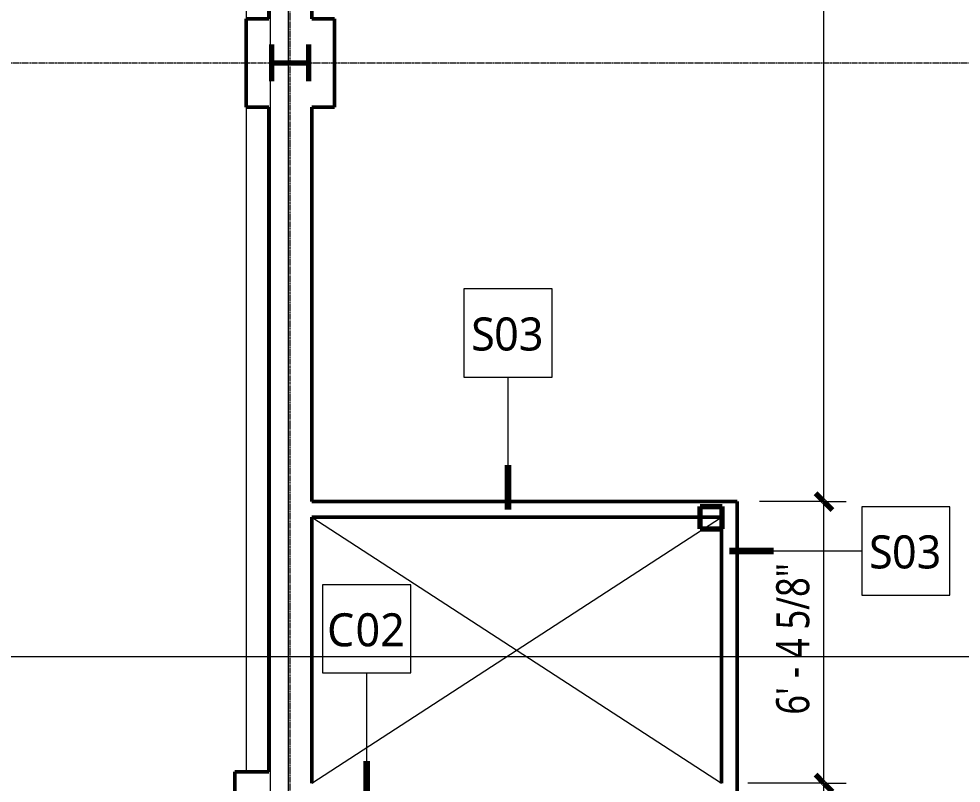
# Model space of a CAD drawing. Header units: inches. Extents: x -1548 to 1644, y -860 to 924.
# Drawn here: x 421.1 to 677.5, y 34.5 to 242.5 of the extents above; entities that cross this region are included whole.
import ezdxf

# ---------------------------------------------------------------- set-up
doc = ezdxf.new("R2010")
doc.units = ezdxf.units.IN
doc.header["$MEASUREMENT"] = 0
doc.linetypes.add('Grid Line', pattern=[0.875, 0.5, -0.125, 0.125, -0.125])
for name, color, linetype, lineweight in [('A-ANNO-DIMS', 211, 'Continuous', 9), ('A-ANNO-DIMS-96', 211, 'Continuous', 9), ('A-DETL-MEDM', 33, 'Continuous', 20), ('A-FLOR', 192, 'Continuous', 13), ('A-WALL', 113, 'Continuous', 13), ('A-WALL-IDEN', 211, 'Continuous', 9), ('E-ARBL-BNDY', 71, 'Continuous', 9), ('G-ANNO-SYMB', 111, 'Continuous', 9), ('I-WALL', 2, 'Continuous', 13), ('S-COLS', 52, 'Continuous', 9), ('S-COLS-SYMB', 171, 'Continuous', 70), ('S-GRID', 1, 'Continuous', 9)]:
    doc.layers.add(name, color=color, linetype=linetype, lineweight=lineweight)
doc.styles.add('Trebuchet MS', font='trebuc.ttf', dxfattribs={"width": 0.8, "height": 9})
doc.styles.add('Trebuchet MS_1', font='trebuc.ttf', dxfattribs={"height": 9})
doc.dimstyles.new('Linear_-_3_32__Trebuchet_MS', dxfattribs={"dimscale": 12, "dimtxt": 9.278558, "dimasz": 0.375, "dimexe": 0.5, "dimexo": 0.5, "dimgap": 0.125, "dimtad": 1, "dimdec": 4, "dimrnd": 0.0625, "dimzin": 3, "dimdsep": 46, "dimlunit": 4, "dimtxsty": 'Trebuchet MS', "dimblk1": 'OBLIQUE', "dimblk2": 'OBLIQUE', "dimsah": 1, "dimcen": 0.09, "dimdle": 0.375, "dimazin": 0, "dimtfac": 1, "dimtdec": 4, "dimtix": 1, "dimtmove": 0, "dimatfit": 3, "dimfxl": 1, "dimtvp": 1, "dimfrac": 2, "dimtolj": 1, "dimtzin": 0, "dimarcsym": 2})

# ---------------------------------------------------------------- blocks, each defined once
blk = doc.blocks.new('W Shapes-Column - W10x49-938862-L1')
at = {"layer": 'S-COLS-SYMB', "color": 250}
for p, q in [((-5, 5), (5, 5)), ((0, 5), (0, -5)), ((-5, -5), (5, -5))]:
    blk.add_line(p, q, dxfattribs=at)
blk = doc.blocks.new('HSS-Hollow Structural Section-Column - HSS6x6x5_8-987215-L1')
at = {"layer": 'S-COLS-SYMB', "color": 250}
for p, q in [((-3, 3), (3, 3)), ((-3, 3), (-3, -3)), ((3, 3), (3, -3)), ((-3, -3), (3, -3))]:
    blk.add_line(p, q, dxfattribs=at)
blk = doc.blocks.new('Snowdon Towers Sample Structural_rvt-1-L1')
at = {"layer": 'A-FLOR', "color": 10}
for p, q in [((483, 411.13), (483, 242.5)), ((483, 218.5), (483, 37.62))]:
    blk.add_line(p, q, dxfattribs=at)
at = {"layer": 'S-COLS', "lineweight": 9, "rotation": 89.99999999999972}
for name, p in [('W Shapes-Column - W10x49-938862-L1', (495, 230.5)), ('HSS-Hollow Structural Section-Column - HSS6x6x5_8-987215-L1', (609.5, 106.75))]:
    blk.add_blockref(name, p, dxfattribs=at)
blk = doc.blocks.new('Snowdon Towers Sample Electrical_rvt-1-L1')
at = {"layer": 'E-ARBL-BNDY', "color": 253}
for p, q in [((494.43, 509.5), (494.43, -378.5)), ((489.62, -369.19), (489.62, 506.81))]:
    blk.add_line(p, q, dxfattribs=at)
blk = doc.blocks.new('DIMBLOCK33-L1')
at = {"layer": 'A-ANNO-DIMS-96', "lineweight": 70}
for p, q in [((640.22, 34.5), (637.97, 36.75)), ((640.22, 34.5), (642.47, 32.25)), ((640.22, -319.5), (637.97, -317.25)), ((640.22, -319.5), (642.47, -321.75))]:
    blk.add_line(p, q, dxfattribs=at)
at = {"layer": 'A-ANNO-DIMS-96'}
for p, q in [((640.22, 34.5), (619.5, 34.5)), ((640.22, -324), (640.22, 34.5)), ((640.22, 34.5), (646.22, 34.5)), ((640.22, -319.5), (619.5, -319.5)), ((640.22, -319.5), (646.22, -319.5))]:
    blk.add_line(p, q, dxfattribs=at)
at = {"layer": 'A-ANNO-DIMS-96', "color": 0, "insert": (627.21, -156.1), "char_height": 9, "width": 32.6479, "attachment_point": 1, "rotation": 90, "line_spacing_factor": 1.048425, "style": 'Trebuchet MS'}
blk.add_mtext('29\' - 6"', dxfattribs=at)
blk = doc.blocks.new('_Oblique')
at = {"color": 0, "linetype": 'ByBlock', "lineweight": -2}
blk.add_line((-0.5, -0.5), (0.5, 0.5), dxfattribs=at)
blk = doc.blocks.new('DIMBLOCK34-L1')
at = {"layer": 'A-ANNO-DIMS-96', "lineweight": 70}
for p, q in [((640.22, 111.12), (637.97, 113.37)), ((640.22, 111.12), (642.47, 108.87)), ((640.22, 34.5), (637.97, 36.75)), ((640.22, 34.5), (642.47, 32.25))]:
    blk.add_line(p, q, dxfattribs=at)
at = {"layer": 'A-ANNO-DIMS-96'}
for p, q in [((640.22, 111.12), (622.63, 111.12)), ((640.22, 34.5), (640.22, 111.12)), ((640.22, 111.12), (646.22, 111.12)), ((640.22, 34.5), (619.5, 34.5)), ((640.22, 34.5), (646.22, 34.5))]:
    blk.add_line(p, q, dxfattribs=at)
at = {"layer": 'A-ANNO-DIMS-96', "color": 0, "insert": (627.21, 53.15), "char_height": 9, "width": 47.1791, "attachment_point": 1, "rotation": 90, "line_spacing_factor": 1.048425, "style": 'Trebuchet MS'}
blk.add_mtext('6\' - 4 5/8"', dxfattribs=at)
blk = doc.blocks.new('DIMBLOCK35-L1')
at = {"layer": 'A-ANNO-DIMS-96'}
for p, q in [((640.22, 428.38), (634.22, 428.38)), ((640.22, 111.12), (640.22, 428.38)), ((640.22, 428.38), (642.13, 428.38)), ((640.22, 111.12), (622.63, 111.12)), ((640.22, 111.12), (646.22, 111.12))]:
    blk.add_line(p, q, dxfattribs=at)
at = {"layer": 'A-ANNO-DIMS-96', "lineweight": 70}
for p, q in [((640.22, 428.38), (637.97, 430.63)), ((640.22, 428.38), (642.47, 426.13)), ((640.22, 111.12), (637.97, 113.37)), ((640.22, 111.12), (642.47, 108.87))]:
    blk.add_line(p, q, dxfattribs=at)
at = {"layer": 'A-ANNO-DIMS-96', "color": 0, "insert": (627.21, 247.73), "char_height": 9, "width": 52.8406, "attachment_point": 1, "rotation": 90, "line_spacing_factor": 1.048425, "style": 'Trebuchet MS'}
blk.add_mtext('26\' - 5 1/4"', dxfattribs=at)
blk = doc.blocks.new('Wall Tag - 1_4_-1225328-L1')
at = {"layer": 'A-WALL-IDEN'}
for p, q in [((-0.125, 0.125), (-0.125, -0.125)), ((0.125, 0.125), (-0.125, 0.125)), ((0.125, -0.125), (0.125, 0.125)), ((-0.125, -0.125), (0.125, -0.125))]:
    blk.add_line(p, q, dxfattribs=at)

msp = doc.modelspace()

# ---------------------------------------------------------------- linework, layer by layer
at = {"layer": 'A-DETL-MEDM'}
for p, q in [((500.875, 106.875), (612.375, 34.5)), ((500.875, 34.5), (612.375, 106.875))]:
    msp.add_line(p, q, dxfattribs=at)
at = {"layer": 'A-WALL', "lineweight": 50}
for p, q in [((483, 218.5), (483, 242.5)), ((483, 242.5), (489.125, 242.5)), ((507, 242.5), (500.875, 242.5)), ((507, 218.5), (507, 242.5)), ((483, 218.5), (489.125, 218.5)), ((507, 218.5), (500.875, 218.5)), ((500.875, 111.125), (616.625, 111.125)), ((616.625, 111.125), (616.625, -319.5)), ((612.375, 106.875), (500.875, 106.875)), ((612.375, 34.5), (612.375, 106.875)), ((479.875, 37.625), (479.875, -342.0625)), ((479.875, 37.625), (489.125, 37.625))]:
    msp.add_line(p, q, dxfattribs=at)
at = {"layer": 'A-WALL-IDEN'}
for p, q in [((554.24447, 109), (554.24447, 145)), ((614.5, 97.69639), (650.5, 97.69639)), ((515.78259, 28.5), (515.78259, 64.5))]:
    msp.add_line(p, q, dxfattribs=at)
at = {"layer": 'A-WALL-IDEN', "lineweight": 90}
for p, q in [((554.24447, 109), (554.24447, 121)), ((614.5, 97.69639), (626.5, 97.69639)), ((515.78259, 28.5), (515.78259, 40.5))]:
    msp.add_line(p, q, dxfattribs=at)
at = {"layer": 'G-ANNO-SYMB'}
msp.add_line((156.57401, 69), (929.53343, 69), dxfattribs=at)
at = {"layer": 'I-WALL', "lineweight": 50}
for p, q in [((489.125, 242.5), (489.125, 411.125)), ((500.875, 314.25), (500.875, 242.5)), ((489.125, 37.625), (489.125, 218.5)), ((500.875, 218.5), (500.875, 111.125)), ((500.875, 106.875), (500.875, 34.5))]:
    msp.add_line(p, q, dxfattribs=at)
at = {"layer": 'S-GRID', "linetype": 'Grid Line'}
for p, q in [((495, -522.73665), (495, 873.5494)), ((-1479.1199, 230.5), (1029.23722, 230.5))]:
    msp.add_line(p, q, dxfattribs=at)

# ---------------------------------------------------------------- block references
at = {"lineweight": 5}
for name in ['Snowdon Towers Sample Electrical_rvt-1-L1', 'Snowdon Towers Sample Structural_rvt-1-L1']:
    msp.add_blockref(name, (0, 0), dxfattribs=at)
at = {"layer": 'A-WALL-IDEN', "xscale": 95.99999999999994, "yscale": 95.99999999999994, "zscale": 95.99999999999994}
for p in [(554.24447, 157), (662.5, 97.69639), (515.78259, 76.5)]:
    msp.add_blockref('Wall Tag - 1_4_-1225328-L1', p, dxfattribs=at)

# ---------------------------------------------------------------- texts
at = {"layer": 'A-WALL-IDEN', "char_height": 9, "attachment_point": 1, "style": 'Trebuchet MS_1'}
for s, insert, width in [('S', (544.21876, 161.23394), 7.575), ('03', (550.46876, 161.23394), 16.362), ('S', (652.47429, 101.93032), 7.575), ('03', (658.72429, 101.93032), 16.362), ('C', (505.00097, 80.73394), 9.393), ('02', (512.75097, 80.73394), 16.362)]:
    msp.add_mtext(s, dxfattribs=dict(at, insert=insert, width=width))

# ---------------------------------------------------------------- dimensions: what is measured, and where the dimension line sits
at = {"layer": 'A-ANNO-DIMS'}
for base, p1, p2, override, picture, middle in [((640.22233, 428.375), (616.625, 111.125), (648.125, 428.375), {"dimpost": '<>', "dimfxl": 318.809994}, 'DIMBLOCK35-L1', (634.12839, 269.75)), ((640.22233, 111.125), (613.5, 34.5), (616.625, 111.125), {"dimpost": '<>', "dimfxl": 76.688697}, 'DIMBLOCK34-L1', (634.12839, 72.8125)), ((640.22233, 34.5), (613.5, -319.5), (613.5, 34.5), {"dimpost": '<>', "dimfxl": 354}, 'DIMBLOCK33-L1', (634.12839, -142.5))]:
    dim = msp.add_linear_dim(base=base, p1=p1, p2=p2, angle=90, dimstyle='Linear_-_3_32__Trebuchet_MS', override=override, dxfattribs=at)
    dim.commit()
    dim.dimension.update_dxf_attribs({"geometry": picture, "text_midpoint": middle})

doc.saveas('drawing.dxf')
